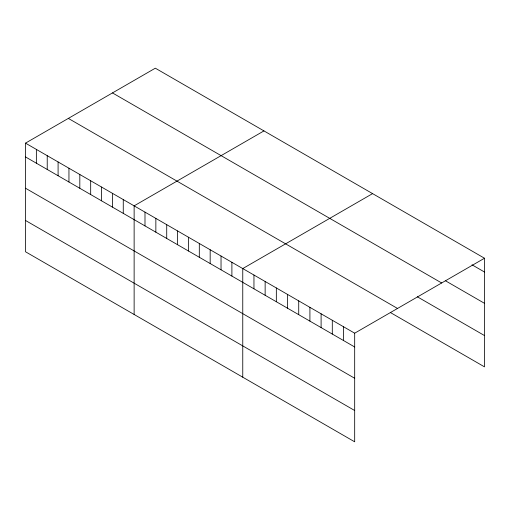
<?xml version="1.0" encoding="UTF-8"?>
<svg xmlns="http://www.w3.org/2000/svg" width="510" height="510" viewBox="0 0 510 510"><rect width="100%" height="100%" fill="white"/><g stroke="black" fill="none" stroke-linecap="round" stroke-linejoin="round"><path stroke-width="0.76" d="M25.5 143.138L354.679 333.189L354.679 441.813L25.5 251.761L25.5 143.138L155.32 68.187L484.5 258.238L484.5 366.862L390.354 312.509M263.95 130.904L134.13 205.855L134.13 314.479M372.581 193.621L242.76 268.572L242.76 377.196M354.679 333.189L484.5 258.238M471.992 264.798L484.5 272.021M445.657 280.895L484.5 303.322M112.48 92.922L441.66 282.974M417.346 296.794L484.5 335.567M68.34 118.403L397.519 308.454M25.5 156.921L354.679 346.972M25.5 188.215L354.679 378.267M25.5 220.467L354.679 410.512M343.491 326.725L343.491 340.508M332.297 320.267L332.297 334.05M321.102 313.803L321.102 327.586M309.914 307.345L309.914 321.128M298.72 300.881L298.72 314.664M287.532 294.417L287.532 308.199M276.337 287.959L276.337 301.741M265.143 281.494L265.143 295.277M253.954 275.037L253.954 288.819M231.897 262.299L231.897 276.082M221.034 256.026L221.034 269.809M210.171 249.76L210.171 263.542M199.308 243.487L199.308 257.269M188.445 237.214L188.445 250.996M177.582 230.941L177.582 244.723M166.719 224.668L166.719 238.451M155.856 218.401L155.856 232.184M144.993 212.128L144.993 225.911M123.267 199.582L123.267 213.365M112.404 193.309L112.404 207.092M101.541 187.042L101.541 200.825M90.678 180.769L90.678 194.552M79.815 174.496L79.815 188.279M68.952 168.223L68.952 182.006M58.089 161.95L58.089 175.74M47.226 155.684L47.226 169.467M36.363 149.411L36.363 163.194"/></g></svg>
